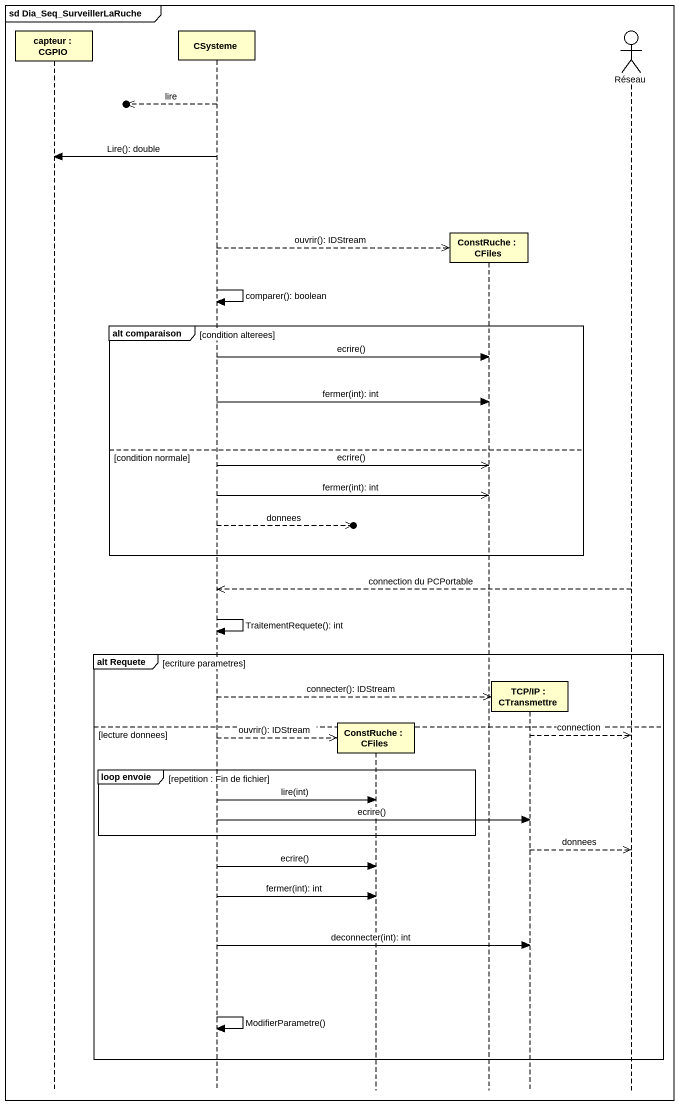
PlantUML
@startuml
mainframe sd Dia_Seq_SurveillerLaRuche
hide footbox
participant "capteur : CGPIO" as capteur
participant CSysteme
participant "ConstRuche : CFiles" as ConstRuche
participant "ConstRuche : CFiles" as ConstRuche_2
participant "TCP/IP : CTransmettre" as TCP_IP
actor Réseau

[o<<-- CSysteme : lire
CSysteme -> capteur : Lire(): double
CSysteme -->> ConstRuche_2 ** : ouvrir(): IDStream
CSysteme -> CSysteme : comparer(): boolean
group alt comparaison [condition alterees]
  CSysteme -> ConstRuche_2 : ecrire()
  CSysteme -> ConstRuche_2 : fermer(int): int
else condition normale
  CSysteme ->> ConstRuche_2 : ecrire()
  CSysteme ->> ConstRuche_2 : fermer(int): int
  CSysteme -->>o] : donnees
end
Réseau -->> CSysteme : connection du PCPortable
CSysteme -> CSysteme : TraitementRequete(): int
group alt Requete [ecriture parametres]
  CSysteme -->> TCP_IP ** : connecter(): IDStream
else lecture donnees
  TCP_IP -->> Réseau : connection
  CSysteme -->> ConstRuche ** : ouvrir(): IDStream
  group loop envoie [repetition : Fin de fichier]
    CSysteme -> ConstRuche : lire(int)
    CSysteme -> TCP_IP : ecrire()
  end
  TCP_IP -->> Réseau : donnees
  CSysteme -> ConstRuche : ecrire()
  CSysteme -> ConstRuche : fermer(int): int
  CSysteme -> TCP_IP : deconnecter(int): int
  CSysteme -> CSysteme : ModifierParametre()
end
@enduml
